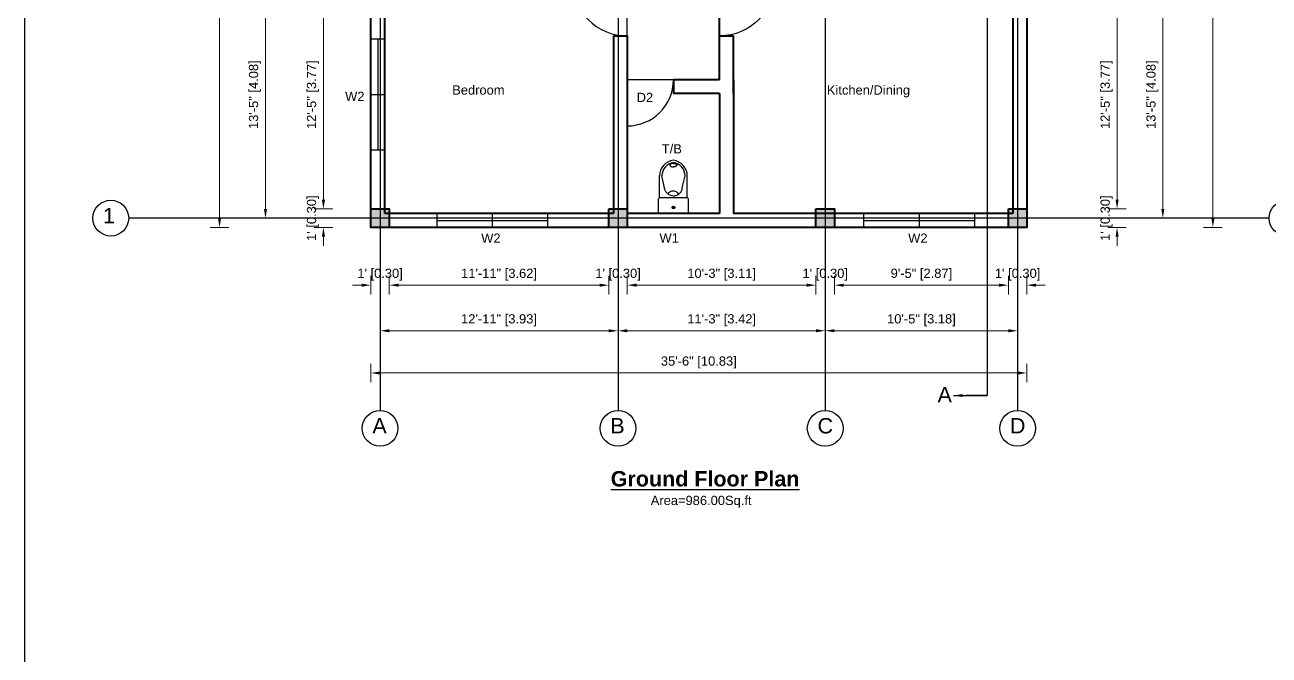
# Model space of a CAD drawing. Header units: feet. Extents: x 28652 to 66086, y -6769 to -640.
# Drawn here: x 44467 to 45275, y -1787 to -1377 of the extents above; entities that cross this region are included whole.
import ezdxf

# ---------------------------------------------------------------- set-up
doc = ezdxf.new("R2010")
doc.units = ezdxf.units.FT
doc.header["$LTSCALE"] = 50
doc.header["$MEASUREMENT"] = 0
doc.header["$PDMODE"] = 34
doc.linetypes.add('CENTER', pattern=[2, 1.25, -0.25, 0.25, -0.25])
for name, color, linetype in [('CL', 253, 'CENTER'), ('Door & Windows', 92, 'Continuous'), ('Hatch', 30, 'Continuous'), ('Section', 4, 'Continuous'), ('Text', 7, 'Continuous'), ('Utensils', 35, 'Continuous')]:
    doc.layers.add(name, color=color, linetype=linetype)
for name, color, linetype, lineweight in [('COLUMN', 145, 'Continuous', 40), ('DIMENSION', 142, 'Continuous', 13), ('wall', 6, 'Continuous', 40)]:
    doc.layers.add(name, color=color, linetype=linetype, lineweight=lineweight)
doc.styles.add('1@100', font='arial.ttf', dxfattribs={"height": 6})
doc.styles.add('1@1000', font='arial.ttf', dxfattribs={"height": 60})
doc.styles.add('dimension', font='arial.ttf')
doc.dimstyles.new('1@100', dxfattribs={"dimscale": 0.1, "dimtxt": 60, "dimasz": 60, "dimexe": 60, "dimexo": 0, "dimgap": 30, "dimtad": 1, "dimdec": 0, "dimzin": 0, "dimdsep": 46, "dimlunit": 4, "dimtxsty": 'dimension', "dimcen": 0, "dimclrd": 256, "dimclre": 256, "dimclrt": 256, "dimadec": 0, "dimazin": 0, "dimtfac": 1, "dimtdec": 0, "dimtix": 1, "dimtofl": 0, "dimtmove": 0, "dimatfit": 3, "dimfxl": 60, "dimfxlon": 1, "dimtfillclr": 256, "dimtolj": 1, "dimtzin": 0, "dimlwd": -1, "dimlwe": -1, "dimarcsym": 0})

# ---------------------------------------------------------------- blocks, each defined once
blk = doc.blocks.new('column')
at = {"layer": 'Hatch'}
h = blk.add_hatch(color=256, dxfattribs=at)
h.dxf.hatch_style = 1
h.paths.add_polyline_path([(5267.64, 489.18), (5279.64, 489.18), (5279.64, 501.18), (5267.64, 501.18)])
at = {"layer": 'COLUMN'}
blk.add_lwpolyline([(5267.64, 501.18), (5279.64, 501.18), (5279.64, 489.18), (5267.64, 489.18)], close=True, dxfattribs=at)
blk = doc.blocks.new('*D179')
at = {"layer": 'Defpoints', "color": 0, "transparency": 16777216}
for p in [(44660.48, -1496.94), (44691.26, -1496.94), (44691.26, -1508.94)]:
    blk.add_point(p, dxfattribs=at)
at = {"layer": 'DIMENSION', "transparency": 16777216}
for p, q in [((44660.48, -1490.94), (44660.48, -1484.94)), ((44666.48, -1496.94), (44654.48, -1496.94)), ((44666.48, -1508.94), (44654.48, -1508.94)), ((44660.48, -1514.94), (44660.48, -1520.94))]:
    blk.add_line(p, q, dxfattribs=at)
for points in [[(44659.48, -1490.94), (44661.48, -1490.94), (44660.48, -1496.94)], [(44659.48, -1514.94), (44661.48, -1514.94), (44660.48, -1508.94)]]:
    blk.add_solid(points, dxfattribs=at)
at = {"layer": 'DIMENSION', "transparency": 16777216, "insert": (44653.63, -1502.94), "char_height": 6, "attachment_point": 5, "rotation": 90, "style": 'dimension'}
blk.add_mtext("\\A1;1' [0.30]", dxfattribs=at)
blk = doc.blocks.new('*D180')
at = {"layer": 'Defpoints', "color": 0, "transparency": 16777216}
for p in [(44660.48, -1348.41), (44691.26, -1348.41), (44691.26, -1496.94)]:
    blk.add_point(p, dxfattribs=at)
at = {"layer": 'DIMENSION', "transparency": 16777216}
for p, q in [((44666.48, -1348.41), (44654.48, -1348.41)), ((44660.48, -1490.94), (44660.48, -1354.41)), ((44666.48, -1496.94), (44654.48, -1496.94))]:
    blk.add_line(p, q, dxfattribs=at)
for points in [[(44659.48, -1354.41), (44661.48, -1354.41), (44660.48, -1348.41)], [(44659.48, -1490.94), (44661.48, -1490.94), (44660.48, -1496.94)]]:
    blk.add_solid(points, dxfattribs=at)
at = {"layer": 'DIMENSION', "transparency": 16777216, "insert": (44653.63, -1422.67), "char_height": 6, "attachment_point": 5, "rotation": 90, "style": 'dimension'}
blk.add_mtext('\\A1;12\'-5" [3.77]', dxfattribs=at)
blk = doc.blocks.new('*D195')
at = {"layer": 'Defpoints', "color": 0, "transparency": 16777216}
for p in [(44622.81, -1342.41), (44691.26, -1342.41), (44691.26, -1502.94)]:
    blk.add_point(p, dxfattribs=at)
at = {"layer": 'DIMENSION', "transparency": 16777216}
for p, q in [((44628.81, -1342.41), (44616.81, -1342.41)), ((44622.81, -1496.94), (44622.81, -1348.41)), ((44628.81, -1502.94), (44616.81, -1502.94))]:
    blk.add_line(p, q, dxfattribs=at)
for points in [[(44621.81, -1348.41), (44623.81, -1348.41), (44622.81, -1342.41)], [(44621.81, -1496.94), (44623.81, -1496.94), (44622.81, -1502.94)]]:
    blk.add_solid(points, dxfattribs=at)
at = {"layer": 'DIMENSION', "transparency": 16777216, "insert": (44615.96, -1422.67), "char_height": 6, "attachment_point": 5, "rotation": 90, "style": 'dimension'}
blk.add_mtext('\\A1;13\'-5" [4.08]', dxfattribs=at)
blk = doc.blocks.new('*D197')
at = {"layer": 'Defpoints', "color": 0, "transparency": 16777216}
for p in [(44697.26, -1175.88), (44592.97, -1508.94), (44697.26, -1508.94)]:
    blk.add_point(p, dxfattribs=at)
at = {"layer": 'DIMENSION', "transparency": 16777216}
for p, q in [((44598.97, -1175.88), (44586.97, -1175.88)), ((44592.97, -1181.88), (44592.97, -1502.94)), ((44598.97, -1508.94), (44586.97, -1508.94))]:
    blk.add_line(p, q, dxfattribs=at)
for points in [[(44591.97, -1181.88), (44593.97, -1181.88), (44592.97, -1175.88)], [(44591.97, -1502.94), (44593.97, -1502.94), (44592.97, -1508.94)]]:
    blk.add_solid(points, dxfattribs=at)
at = {"layer": 'DIMENSION', "transparency": 16777216, "insert": (44586.12, -1342.41), "char_height": 6, "attachment_point": 5, "rotation": 90, "style": 'dimension'}
blk.add_mtext('\\A1;27\'-9" [8.46]', dxfattribs=at)
blk = doc.blocks.new('*D201')
at = {"layer": 'Defpoints', "color": 0, "transparency": 16777216}
for p in [(45117.49, -1348.41), (45117.49, -1496.94), (45176.12, -1496.94)]:
    blk.add_point(p, dxfattribs=at)
at = {"layer": 'DIMENSION', "transparency": 16777216}
for p, q in [((45170.12, -1348.41), (45182.12, -1348.41)), ((45176.12, -1354.41), (45176.12, -1490.94)), ((45170.12, -1496.94), (45182.12, -1496.94))]:
    blk.add_line(p, q, dxfattribs=at)
for points in [[(45175.12, -1354.41), (45177.12, -1354.41), (45176.12, -1348.41)], [(45175.12, -1490.94), (45177.12, -1490.94), (45176.12, -1496.94)]]:
    blk.add_solid(points, dxfattribs=at)
at = {"layer": 'DIMENSION', "transparency": 16777216, "insert": (45169.28, -1422.67), "char_height": 6, "attachment_point": 5, "rotation": 90, "style": 'dimension'}
blk.add_mtext('\\A1;12\'-5" [3.77]', dxfattribs=at)
blk = doc.blocks.new('*D202')
at = {"layer": 'Defpoints', "color": 0, "transparency": 16777216}
for p in [(45117.49, -1496.94), (45117.49, -1508.94), (45176.12, -1508.94)]:
    blk.add_point(p, dxfattribs=at)
at = {"layer": 'DIMENSION', "transparency": 16777216}
for p, q in [((45176.12, -1490.94), (45176.12, -1484.94)), ((45170.12, -1496.94), (45182.12, -1496.94)), ((45170.12, -1508.94), (45182.12, -1508.94)), ((45176.12, -1514.94), (45176.12, -1520.94))]:
    blk.add_line(p, q, dxfattribs=at)
for points in [[(45175.12, -1490.94), (45177.12, -1490.94), (45176.12, -1496.94)], [(45175.12, -1514.94), (45177.12, -1514.94), (45176.12, -1508.94)]]:
    blk.add_solid(points, dxfattribs=at)
at = {"layer": 'DIMENSION', "transparency": 16777216, "insert": (45169.28, -1502.94), "char_height": 6, "attachment_point": 5, "rotation": 90, "style": 'dimension'}
blk.add_mtext("\\A1;1' [0.30]", dxfattribs=at)
blk = doc.blocks.new('*D203')
at = {"layer": 'Defpoints', "color": 0, "transparency": 16777216}
for p in [(45117.49, -1342.41), (45205.88, -1342.41), (45117.49, -1502.94)]:
    blk.add_point(p, dxfattribs=at)
at = {"layer": 'DIMENSION', "transparency": 16777216}
for p, q in [((45199.88, -1342.41), (45211.88, -1342.41)), ((45205.88, -1496.94), (45205.88, -1348.41)), ((45199.88, -1502.94), (45211.88, -1502.94))]:
    blk.add_line(p, q, dxfattribs=at)
for points in [[(45204.88, -1348.41), (45206.88, -1348.41), (45205.88, -1342.41)], [(45204.88, -1496.94), (45206.88, -1496.94), (45205.88, -1502.94)]]:
    blk.add_solid(points, dxfattribs=at)
at = {"layer": 'DIMENSION', "transparency": 16777216, "insert": (45199.04, -1422.67), "char_height": 6, "attachment_point": 5, "rotation": 90, "style": 'dimension'}
blk.add_mtext('\\A1;13\'-5" [4.08]', dxfattribs=at)
blk = doc.blocks.new('*D54')
at = {"layer": 'Defpoints', "color": 0, "transparency": 16777216}
for p in [(45117.49, -1175.88), (45117.49, -1508.94), (45238.37, -1508.94)]:
    blk.add_point(p, dxfattribs=at)
at = {"layer": 'DIMENSION', "transparency": 16777216}
for p, q in [((45232.37, -1175.88), (45244.37, -1175.88)), ((45238.37, -1181.88), (45238.37, -1502.94)), ((45232.37, -1508.94), (45244.37, -1508.94))]:
    blk.add_line(p, q, dxfattribs=at)
for points in [[(45237.37, -1181.88), (45239.37, -1181.88), (45238.37, -1175.88)], [(45237.37, -1502.94), (45239.37, -1502.94), (45238.37, -1508.94)]]:
    blk.add_solid(points, dxfattribs=at)
at = {"layer": 'DIMENSION', "transparency": 16777216, "insert": (45231.53, -1342.41), "char_height": 6, "attachment_point": 5, "rotation": 90, "style": 'dimension'}
blk.add_mtext('\\A1;27\'-9" [8.46]', dxfattribs=at)
blk = doc.blocks.new('*D205')
at = {"layer": 'Defpoints', "color": 0, "transparency": 16777216}
for p in [(45105.49, -1508.94), (45117.49, -1508.94), (45105.49, -1546.51)]:
    blk.add_point(p, dxfattribs=at)
at = {"layer": 'DIMENSION', "transparency": 16777216}
for p, q in [((45105.49, -1540.51), (45105.49, -1552.51)), ((45117.49, -1540.51), (45117.49, -1552.51)), ((45099.49, -1546.51), (45093.49, -1546.51)), ((45123.49, -1546.51), (45129.49, -1546.51))]:
    blk.add_line(p, q, dxfattribs=at)
for points in [[(45099.49, -1545.51), (45099.49, -1547.51), (45105.49, -1546.51)], [(45123.49, -1545.51), (45123.49, -1547.51), (45117.49, -1546.51)]]:
    blk.add_solid(points, dxfattribs=at)
at = {"layer": 'DIMENSION', "transparency": 16777216, "insert": (45111.49, -1539.67), "char_height": 6, "attachment_point": 5, "style": 'dimension'}
blk.add_mtext("\\A1;1' [0.30]", dxfattribs=at)
blk = doc.blocks.new('*D206')
at = {"layer": 'Defpoints', "color": 0, "transparency": 16777216}
for p in [(44992.49, -1508.94), (45105.49, -1508.94), (44992.49, -1546.51)]:
    blk.add_point(p, dxfattribs=at)
at = {"layer": 'DIMENSION', "transparency": 16777216}
for p, q in [((44992.49, -1540.51), (44992.49, -1552.51)), ((45105.49, -1540.51), (45105.49, -1552.51)), ((45099.49, -1546.51), (44998.49, -1546.51))]:
    blk.add_line(p, q, dxfattribs=at)
for points in [[(44998.49, -1545.51), (44998.49, -1547.51), (44992.49, -1546.51)], [(45099.49, -1545.51), (45099.49, -1547.51), (45105.49, -1546.51)]]:
    blk.add_solid(points, dxfattribs=at)
at = {"layer": 'DIMENSION', "transparency": 16777216, "insert": (45048.99, -1539.67), "char_height": 6, "attachment_point": 5, "style": 'dimension'}
blk.add_mtext('\\A1;9\'-5" [2.87]', dxfattribs=at)
blk = doc.blocks.new('*D207')
at = {"layer": 'Defpoints', "color": 0, "transparency": 16777216}
for p in [(44980.49, -1508.94), (44992.49, -1508.94), (44980.49, -1546.51)]:
    blk.add_point(p, dxfattribs=at)
at = {"layer": 'DIMENSION', "transparency": 16777216}
for p, q in [((44980.49, -1540.51), (44980.49, -1552.51)), ((44992.49, -1540.51), (44992.49, -1552.51)), ((44974.49, -1546.51), (44968.49, -1546.51)), ((44998.49, -1546.51), (45004.49, -1546.51))]:
    blk.add_line(p, q, dxfattribs=at)
for points in [[(44974.49, -1545.51), (44974.49, -1547.51), (44980.49, -1546.51)], [(44998.49, -1545.51), (44998.49, -1547.51), (44992.49, -1546.51)]]:
    blk.add_solid(points, dxfattribs=at)
at = {"layer": 'DIMENSION', "transparency": 16777216, "insert": (44986.49, -1539.67), "char_height": 6, "attachment_point": 5, "style": 'dimension'}
blk.add_mtext("\\A1;1' [0.30]", dxfattribs=at)
blk = doc.blocks.new('*D208')
at = {"layer": 'Defpoints', "color": 0, "transparency": 16777216}
for p in [(44857.88, -1508.94), (44980.49, -1508.94), (44857.88, -1546.51)]:
    blk.add_point(p, dxfattribs=at)
at = {"layer": 'DIMENSION', "transparency": 16777216}
for p, q in [((44857.88, -1540.51), (44857.88, -1552.51)), ((44980.49, -1540.51), (44980.49, -1552.51)), ((44974.49, -1546.51), (44863.88, -1546.51))]:
    blk.add_line(p, q, dxfattribs=at)
for points in [[(44863.88, -1545.51), (44863.88, -1547.51), (44857.88, -1546.51)], [(44974.49, -1545.51), (44974.49, -1547.51), (44980.49, -1546.51)]]:
    blk.add_solid(points, dxfattribs=at)
at = {"layer": 'DIMENSION', "transparency": 16777216, "insert": (44919.19, -1539.67), "char_height": 6, "attachment_point": 5, "style": 'dimension'}
blk.add_mtext('\\A1;10\'-3" [3.11]', dxfattribs=at)
blk = doc.blocks.new('*D209')
at = {"layer": 'Defpoints', "color": 0, "transparency": 16777216}
for p in [(44845.88, -1508.94), (44857.88, -1508.94), (44845.88, -1546.51)]:
    blk.add_point(p, dxfattribs=at)
at = {"layer": 'DIMENSION', "transparency": 16777216}
for p, q in [((44845.88, -1540.51), (44845.88, -1552.51)), ((44857.88, -1540.51), (44857.88, -1552.51)), ((44839.88, -1546.51), (44833.88, -1546.51)), ((44863.88, -1546.51), (44869.88, -1546.51))]:
    blk.add_line(p, q, dxfattribs=at)
for points in [[(44839.88, -1545.51), (44839.88, -1547.51), (44845.88, -1546.51)], [(44863.88, -1545.51), (44863.88, -1547.51), (44857.88, -1546.51)]]:
    blk.add_solid(points, dxfattribs=at)
at = {"layer": 'DIMENSION', "transparency": 16777216, "insert": (44851.88, -1539.67), "char_height": 6, "attachment_point": 5, "style": 'dimension'}
blk.add_mtext("\\A1;1' [0.30]", dxfattribs=at)
blk = doc.blocks.new('*D210')
at = {"layer": 'Defpoints', "color": 0, "transparency": 16777216}
for p in [(44703.26, -1508.94), (44845.88, -1508.94), (44703.26, -1546.51)]:
    blk.add_point(p, dxfattribs=at)
at = {"layer": 'DIMENSION', "transparency": 16777216}
for p, q in [((44703.26, -1540.51), (44703.26, -1552.51)), ((44845.88, -1540.51), (44845.88, -1552.51)), ((44839.88, -1546.51), (44709.26, -1546.51))]:
    blk.add_line(p, q, dxfattribs=at)
for points in [[(44709.26, -1545.51), (44709.26, -1547.51), (44703.26, -1546.51)], [(44839.88, -1545.51), (44839.88, -1547.51), (44845.88, -1546.51)]]:
    blk.add_solid(points, dxfattribs=at)
at = {"layer": 'DIMENSION', "transparency": 16777216, "insert": (44774.57, -1539.67), "char_height": 6, "attachment_point": 5, "style": 'dimension'}
blk.add_mtext('\\A1;11\'-11" [3.62]', dxfattribs=at)
blk = doc.blocks.new('*D211')
at = {"layer": 'Defpoints', "color": 0, "transparency": 16777216}
for p in [(44691.26, -1508.94), (44703.26, -1508.94), (44691.26, -1546.51)]:
    blk.add_point(p, dxfattribs=at)
at = {"layer": 'DIMENSION', "transparency": 16777216}
for p, q in [((44691.26, -1540.51), (44691.26, -1552.51)), ((44703.26, -1540.51), (44703.26, -1552.51)), ((44685.26, -1546.51), (44679.26, -1546.51)), ((44709.26, -1546.51), (44715.26, -1546.51))]:
    blk.add_line(p, q, dxfattribs=at)
for points in [[(44685.26, -1545.51), (44685.26, -1547.51), (44691.26, -1546.51)], [(44709.26, -1545.51), (44709.26, -1547.51), (44703.26, -1546.51)]]:
    blk.add_solid(points, dxfattribs=at)
at = {"layer": 'DIMENSION', "transparency": 16777216, "insert": (44697.26, -1539.67), "char_height": 6, "attachment_point": 5, "style": 'dimension'}
blk.add_mtext("\\A1;1' [0.30]", dxfattribs=at)
blk = doc.blocks.new('*D212')
at = {"layer": 'Defpoints', "color": 0, "transparency": 16777216}
for p in [(44697.26, -1508.94), (44851.88, -1508.94), (44851.88, -1576.14)]:
    blk.add_point(p, dxfattribs=at)
at = {"layer": 'DIMENSION', "transparency": 16777216}
for p, q in [((44697.26, -1570.14), (44697.26, -1582.14)), ((44703.26, -1576.14), (44845.88, -1576.14)), ((44851.88, -1570.14), (44851.88, -1582.14))]:
    blk.add_line(p, q, dxfattribs=at)
for points in [[(44703.26, -1575.14), (44703.26, -1577.14), (44697.26, -1576.14)], [(44845.88, -1575.14), (44845.88, -1577.14), (44851.88, -1576.14)]]:
    blk.add_solid(points, dxfattribs=at)
at = {"layer": 'DIMENSION', "transparency": 16777216, "insert": (44774.57, -1569.29), "char_height": 6, "attachment_point": 5, "style": 'dimension'}
blk.add_mtext('\\A1;12\'-11" [3.93]', dxfattribs=at)
blk = doc.blocks.new('*D213')
at = {"layer": 'Defpoints', "color": 0, "transparency": 16777216}
for p in [(44851.88, -1508.94), (44986.49, -1508.94), (44986.49, -1576.14)]:
    blk.add_point(p, dxfattribs=at)
at = {"layer": 'DIMENSION', "transparency": 16777216}
for p, q in [((44851.88, -1570.14), (44851.88, -1582.14)), ((44857.88, -1576.14), (44980.49, -1576.14)), ((44986.49, -1570.14), (44986.49, -1582.14))]:
    blk.add_line(p, q, dxfattribs=at)
for points in [[(44857.88, -1575.14), (44857.88, -1577.14), (44851.88, -1576.14)], [(44980.49, -1575.14), (44980.49, -1577.14), (44986.49, -1576.14)]]:
    blk.add_solid(points, dxfattribs=at)
at = {"layer": 'DIMENSION', "transparency": 16777216, "insert": (44919.19, -1569.29), "char_height": 6, "attachment_point": 5, "style": 'dimension'}
blk.add_mtext('\\A1;11\'-3" [3.42]', dxfattribs=at)
blk = doc.blocks.new('*D214')
at = {"layer": 'Defpoints', "color": 0, "transparency": 16777216}
for p in [(44986.49, -1508.94), (45111.49, -1508.94), (45111.49, -1576.14)]:
    blk.add_point(p, dxfattribs=at)
at = {"layer": 'DIMENSION', "transparency": 16777216}
for p, q in [((44986.49, -1570.14), (44986.49, -1582.14)), ((44992.49, -1576.14), (45105.49, -1576.14)), ((45111.49, -1570.14), (45111.49, -1582.14))]:
    blk.add_line(p, q, dxfattribs=at)
for points in [[(44992.49, -1575.14), (44992.49, -1577.14), (44986.49, -1576.14)], [(45105.49, -1575.14), (45105.49, -1577.14), (45111.49, -1576.14)]]:
    blk.add_solid(points, dxfattribs=at)
at = {"layer": 'DIMENSION', "transparency": 16777216, "insert": (45048.99, -1569.29), "char_height": 6, "attachment_point": 5, "style": 'dimension'}
blk.add_mtext('\\A1;10\'-5" [3.18]', dxfattribs=at)
blk = doc.blocks.new('*D55')
at = {"layer": 'Defpoints', "color": 0, "transparency": 16777216}
for p in [(44691.26, -1508.94), (45117.49, -1508.94), (45117.49, -1603.57)]:
    blk.add_point(p, dxfattribs=at)
at = {"layer": 'DIMENSION', "transparency": 16777216}
for p, q in [((44691.26, -1597.57), (44691.26, -1609.57)), ((45117.49, -1597.57), (45117.49, -1609.57)), ((44697.26, -1603.57), (45111.49, -1603.57))]:
    blk.add_line(p, q, dxfattribs=at)
for points in [[(44697.26, -1602.57), (44697.26, -1604.57), (44691.26, -1603.57)], [(45111.49, -1602.57), (45111.49, -1604.57), (45117.49, -1603.57)]]:
    blk.add_solid(points, dxfattribs=at)
at = {"layer": 'DIMENSION', "transparency": 16777216, "insert": (44904.38, -1596.72), "char_height": 6, "attachment_point": 5, "style": 'dimension'}
blk.add_mtext('\\A1;35\'-6" [10.83]', dxfattribs=at)
blk = doc.blocks.new('D2')
at = {"layer": 'Door & Windows'}
for p, q in [((10005.15, 378.11), (10005.15, 348.11)), ((10005.15, 348.11), (10035.15, 348.11))]:
    blk.add_line(p, q, dxfattribs=at)
blk.add_arc((10005.15, 348.11), 30, 0, 90, dxfattribs=at)
blk = doc.blocks.new('W2')
at = {"layer": 'Door & Windows'}
for p, q in [((10255.99, 444.52), (10246.99, 444.52)), ((10251.49, 444.52), (10251.49, 372.52)), ((10255.99, 408.52), (10246.99, 408.52)), ((10255.99, 372.52), (10246.99, 372.52))]:
    blk.add_line(p, q, dxfattribs=at)
blk = doc.blocks.new('A$C051A4A38')
for p, q in [((18, 493), (18, 205)), ((382, 493), (382, 205)), ((84, 361), (48, 205)), ((316, 361), (352, 205))]:
    blk.add_line(p, q)
blk.add_lwpolyline([(377, 700), (23, 700, 0.414214), (0, 677), (0, 516, 0.414214), (23, 493), (377, 493, 0.414214), (400, 516), (400, 677, 0.414214)], format="xyb", close=True)
for points in [[(200, 471, 0.046371), (169, 463, 0.088923), (125, 439, 0.104957), (94, 402, 0.120011), (84, 361, 0.120011)], [(200, 471, -0.046371), (231, 463, -0.088923), (275, 439, -0.104957), (306, 402, -0.120011), (316, 361, -0.120011)], [(201, 41, -0.049911), (183, 43, -0.063732), (169, 48, -0.103622), (158, 56, -0.177768), (155, 64, -0.177768), (158, 71, -0.103622), (169, 80, -0.063732), (183, 84, -0.049911), (201, 86, -0.049911)], [(201, 41, 0.049911), (220, 43, 0.063732), (234, 48, 0.103622), (245, 56, 0.177768), (247, 64, 0.177768), (245, 71, 0.103622), (234, 80, 0.063732), (220, 84, 0.049911), (201, 86, 0.049911)]]:
    blk.add_lwpolyline(points, format="xyb")
for radius in [17.2, 5.75]:
    blk.add_circle((200, 620), radius)
for centre, radius, start, end in [((203, 493), 87.7, 218.0102, 270.9041), ((206, 493), 87.7, 269.0959, 321.9898), ((225, 205), 207, 180, 263.1637), ((225, 205), 177, 180, 261.9966), ((175, 205), 177, 278.0034, 0), ((175, 205), 207, 276.8363, 0)]:
    blk.add_arc(centre, radius, start, end)

msp = doc.modelspace()

# ---------------------------------------------------------------- linework, layer by layer
msp.add_lwpolyline([(44466.5, -917.3), (47206.87, -917.3), (47206.87, -2658.7), (44466.5, -2658.7)], close=True)
at = {"layer": 'CL', "ltscale": 25}
for p, q in [((44697.26, -1043.98), (44697.26, -1627.93)), ((44851.88, -1043.98), (44851.88, -1627.93)), ((44986.49, -1043.98), (44986.49, -1627.93)), ((45111.49, -1043.98), (45111.49, -1627.93)), ((45274.9, -1502.94), (44533.94, -1502.94))]:
    msp.add_line(p, q, dxfattribs=at)
at = {"layer": 'Section'}
msp.add_lwpolyline([(45080.81, -1062.51), (45091.75, -1062.51), (45091.75, -1618.27), (45078.16, -1618.27)], dxfattribs=at)
at = {"layer": 'Text'}
for centre in [(44522.31, -1502.94), (45286.53, -1502.94), (44697.26, -1639.57), (44851.88, -1639.57), (44986.49, -1639.57), (45111.49, -1639.57)]:
    msp.add_circle(centre, 11.63, dxfattribs=at)
at = {"layer": 'wall'}
for p, q in [((44691.26, -1508.94), (44691.26, -1175.88)), ((44700.26, -1499.94), (44700.26, -1345.41)), ((45108.49, -1348.41), (45108.49, -1499.94)), ((45117.49, -1348.41), (45117.49, -1508.94)), ((44848.88, -1384.41), (44848.88, -1499.94)), ((44848.88, -1384.41), (44857.88, -1384.41)), ((44857.88, -1384.41), (44857.88, -1499.94)), ((44917.88, -1384.41), (44926.88, -1384.41)), ((44917.88, -1412.98), (44887.88, -1412.98)), ((44887.88, -1412.98), (44887.88, -1421.98)), ((44926.88, -1412.98), (44926.88, -1499.94)), ((44917.88, -1421.98), (44887.88, -1421.98)), ((44917.88, -1421.98), (44917.88, -1499.94)), ((44848.88, -1499.94), (44700.26, -1499.94)), ((44917.88, -1499.94), (44857.88, -1499.94)), ((45108.49, -1499.94), (44926.88, -1499.94)), ((45117.49, -1508.94), (44691.26, -1508.94))]:
    msp.add_line(p, q, dxfattribs=at)
for points in [[(44917.88, -1412.98), (44917.88, -1336.41), (44983.49, -1336.41)], [(44926.88, -1421.98), (44926.88, -1384.41)]]:
    msp.add_lwpolyline(points, dxfattribs=at)

# ---------------------------------------------------------------- block references
at = {"yscale": 1.2, "zscale": 1.2, "rotation": 180}
for p, xscale in [((56864.06, -930.68), 1.2), ((32911.7, -930.68), -1.2)]:
    msp.add_blockref('D2', p, dxfattribs=dict(at, xscale=xscale))
for name, p in [('W2', (34444.27, -1831.19)), ('column', (39423.62, -1998.12)), ('column', (39578.24, -1998.12)), ('column', (39712.85, -1998.12)), ('column', (39837.85, -1998.12))]:
    msp.add_blockref(name, p)
for name, p, rotation in [('D2', (44509.77, 8592.17), 270), ('W2', (45178.59, -11755.93), 90), ('W2', (45455.97, -11755.93), 90)]:
    msp.add_blockref(name, p, dxfattribs=dict(rotation=rotation))
at = {"layer": 'Utensils', "xscale": 0.04945054945054945, "yscale": 0.04945054945054945, "zscale": 0.04945054945054945, "rotation": 180}
msp.add_blockref('A$C051A4A38', (44897.77, -1465.34), dxfattribs=at)

# ---------------------------------------------------------------- texts
at = {"layer": 'Text', "attachment_point": 1}
for s, width, gutter_width, insert, char_height, style in [('W2', 73.9895, 300, (44674.57, -1420.79), 6, '1@1000'), ('Bedroom', 85.4632, 30, (44744.13, -1416.63), 6, '1@100'), ('D2', 85.4632, 30, (44863.97, -1421.45), 6, '1@100'), ('Kitchen/Dining', 85.4632, 30, (44987.57, -1416.63), 6, '1@100'), ('T/B', 85.4632, 30, (44880.32, -1454.89), 6, '1@100'), ('1', 152.0107, 300, (44517.31, -1496.26), 10, '1@1000'), ('W2', 73.9895, 300, (44763, -1512.94), 6, '1@1000'), ('W1', 73.9895, 300, (44878.81, -1512.82), 6, '1@1000'), ('W2', 73.9895, 300, (45040.39, -1512.94), 6, '1@1000'), ('A', 152.0107, 300, (45059.49, -1612.67), 10, '1@1000'), ('A', 152.0107, 300, (44692.27, -1632.89), 10, '1@1000'), ('B', 152.0107, 300, (44846.88, -1632.89), 10, '1@1000'), ('C', 152.0107, 300, (44981.5, -1632.89), 10, '1@1000'), ('D', 152.0107, 300, (45106.5, -1632.89), 10, '1@1000'), ('{\\fArial|b1|i0|c0|p34;\\LGround Floor Plan}', 152.0107, 300, (44847.13, -1667.35), 10, '1@1000'), ('Area=986.00Sq.ft', 73.9895, 300, (44873.15, -1683.43), 6, '1@1000')]:
    msp.add_mtext_dynamic_manual_height_columns(s, width=width, gutter_width=gutter_width, heights=[0], dxfattribs=dict(at, insert=insert, char_height=char_height, style=style))

# ---------------------------------------------------------------- dimensions: what is measured, and where the dimension line sits
at = {"layer": 'DIMENSION'}
for base, p1, p2, picture, middle in [((44592.97, -1508.94), (44697.26, -1175.88), (44697.26, -1508.94), '*D197', (44586.12, -1342.41)), ((45238.37, -1508.94), (45117.49, -1175.88), (45117.49, -1508.94), '*D54', (45231.53, -1342.41)), ((44622.81, -1342.41), (44691.26, -1502.94), (44691.26, -1342.41), '*D195', (44615.96, -1422.67)), ((44660.48, -1348.41), (44691.26, -1496.94), (44691.26, -1348.41), '*D180', (44653.63, -1422.67)), ((45205.88, -1342.41), (45117.49, -1502.94), (45117.49, -1342.41), '*D203', (45199.04, -1422.67)), ((45176.12, -1496.94), (45117.49, -1348.41), (45117.49, -1496.94), '*D201', (45169.28, -1422.67)), ((44660.48, -1496.94), (44691.26, -1508.94), (44691.26, -1496.94), '*D179', (44653.63, -1502.94)), ((45176.12, -1508.94), (45117.49, -1496.94), (45117.49, -1508.94), '*D202', (45169.28, -1502.94))]:
    dim = msp.add_linear_dim(base=base, p1=p1, p2=p2, angle=90, dimstyle='1@100', override={"dimtmove": 1}, dxfattribs=at)
    dim.commit()
    dim.dimension.update_dxf_attribs({"geometry": picture, "text_midpoint": middle})
for base, p1, p2, picture, middle in [((44691.26, -1546.51), (44703.26, -1508.94), (44691.26, -1508.94), '*D211', (44697.26, -1539.67)), ((45117.49, -1603.57), (44691.26, -1508.94), (45117.49, -1508.94), '*D55', (44904.38, -1596.72)), ((44851.88, -1576.14), (44697.26, -1508.94), (44851.88, -1508.94), '*D212', (44774.57, -1569.29)), ((44703.26, -1546.51), (44845.88, -1508.94), (44703.26, -1508.94), '*D210', (44774.57, -1539.67)), ((44845.88, -1546.51), (44857.88, -1508.94), (44845.88, -1508.94), '*D209', (44851.88, -1539.67)), ((44986.49, -1576.14), (44851.88, -1508.94), (44986.49, -1508.94), '*D213', (44919.19, -1569.29)), ((44857.88, -1546.51), (44980.49, -1508.94), (44857.88, -1508.94), '*D208', (44919.19, -1539.67)), ((44980.49, -1546.51), (44992.49, -1508.94), (44980.49, -1508.94), '*D207', (44986.49, -1539.67)), ((45111.49, -1576.14), (44986.49, -1508.94), (45111.49, -1508.94), '*D214', (45048.99, -1569.29)), ((44992.49, -1546.51), (45105.49, -1508.94), (44992.49, -1508.94), '*D206', (45048.99, -1539.67)), ((45105.49, -1546.51), (45117.49, -1508.94), (45105.49, -1508.94), '*D205', (45111.49, -1539.67))]:
    dim = msp.add_linear_dim(base=base, p1=p1, p2=p2, dimstyle='1@100', override={"dimtmove": 1}, dxfattribs=at)
    dim.commit()
    dim.dimension.update_dxf_attribs({"geometry": picture, "text_midpoint": middle})

# ---------------------------------------------------------------- leaders
at = {"layer": 'Section'}
msp.add_leader([(45069.88, -1618.27), (45091.75, -1618.27)], dimstyle='1@100', override={"dimgap": 30, "dimtad": 0}, dxfattribs=at)

doc.saveas('drawing.dxf')
